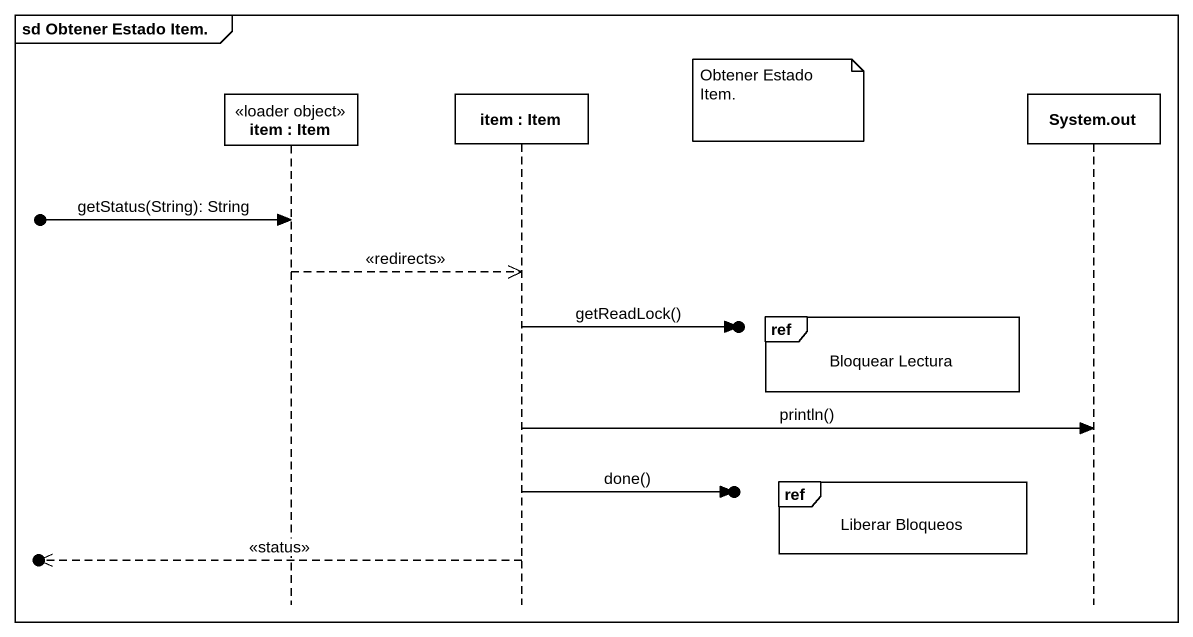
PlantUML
@startuml
mainframe sd Obtener Estado Item.
hide footbox
participant "item : Item" as item <<loader object>>
participant "item : Item" as item_2
participant "System.out" as System_out

note right of item_2 : Obtener Estado Item.
[o-> item : getStatus(String): String
item -->> item_2 : <<redirects>>
ref over System_out : Bloquear Lectura
item_2 ->o] : getReadLock()
item_2 -> System_out : println()
ref over System_out : Liberar Bloqueos
item_2 ->o] : done()
[o<<-- item_2 : <<status>>
@enduml
